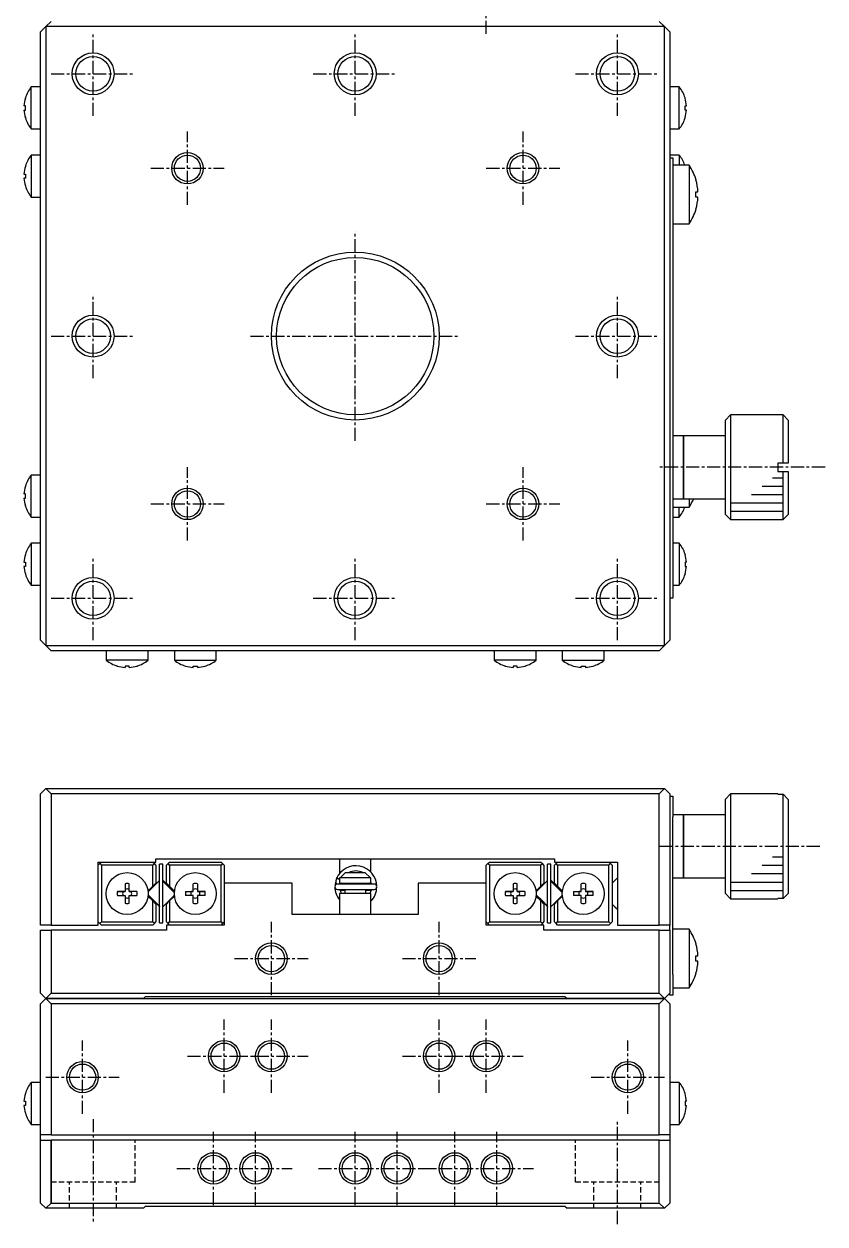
# Model space of a CAD drawing. Extents: x 10 to 370, y 10 to 224.
# Drawn here: x 149.6 to 225.9, y 44.5 to 158.9 of the extents above; entities that cross this region are included whole.
import ezdxf

# ---------------------------------------------------------------- set-up
doc = ezdxf.new("R2010")
doc.units = 0
doc.linetypes.add('CENTER', pattern=[2, 1.25, -0.25, 0.25, -0.25])
doc.linetypes.add('DASHED', pattern=[0.75, 0.5, -0.25])
doc.layers.get('0').update_dxf_attribs({"linetype": 'CONTINUOUS'})
doc.layers.add('CENTER', color=1, linetype='CENTER')

msp = doc.modelspace()

# ---------------------------------------------------------------- linework, layer by layer
at = {"color": 7, "linetype": 'CONTINUOUS'}
for p, q in [((151.643738, 158.643738), (152.143738, 159.143738)), ((210.143738, 159.143738), (210.643738, 158.643738)), ((151.143738, 158.143738), (151.643738, 158.643738)), ((151.143738, 100.143738), (151.143738, 158.143738)), ((151.643738, 158.643738), (151.643738, 99.643738)), ((210.643738, 158.643738), (151.643738, 158.643738)), ((210.643738, 99.643738), (210.643738, 158.643738)), ((210.643738, 158.643738), (211.143738, 158.143738)), ((211.143738, 158.143738), (211.143738, 100.143738)), ((150.245739, 148.893738), (150.245739, 152.893738)), ((151.143738, 152.893738), (150.245739, 152.893738)), ((212.041737, 152.893738), (211.143738, 152.893738)), ((212.041737, 148.893738), (212.041737, 152.893738)), ((149.688005, 151.093738), (149.556262, 151.093738)), ((149.688005, 151.822447), (149.688005, 151.843738)), ((149.688005, 151.822447), (149.688005, 151.843738)), ((149.688005, 150.693738), (149.688005, 151.093738)), ((212.59947, 151.822447), (212.59947, 151.843738)), ((212.59947, 151.822447), (212.59947, 151.843738)), ((212.59947, 151.093738), (212.731213, 151.093738)), ((212.59947, 150.693738), (212.59947, 151.093738)), ((149.556262, 150.693738), (149.688005, 150.693738)), ((149.688005, 149.943738), (149.688005, 149.965029)), ((149.688005, 149.943738), (149.688005, 149.965029)), ((212.731213, 150.693738), (212.59947, 150.693738)), ((212.59947, 149.943738), (212.59947, 149.965029)), ((212.59947, 149.943738), (212.59947, 149.965029)), ((150.245739, 148.893738), (151.143738, 148.893738)), ((211.143738, 148.893738), (212.041737, 148.893738)), ((149.688005, 145.343738), (149.688005, 145.322447)), ((149.688005, 145.343738), (149.688005, 145.322447)), ((150.245739, 146.393738), (150.245739, 142.393738)), ((151.143738, 146.393738), (150.245739, 146.393738)), ((212.041737, 146.393738), (211.143738, 146.393738)), ((211.143738, 146.143738), (211.443738, 146.143738)), ((211.443738, 146.143738), (211.443738, 144.143738)), ((212.986201, 145.443738), (211.443738, 145.443738)), ((212.041737, 146.393738), (212.041737, 145.443738)), ((212.986201, 145.443738), (212.986201, 139.843738)), ((149.556262, 144.593738), (149.688005, 144.593738)), ((149.688005, 144.193738), (149.556262, 144.193738)), ((149.688005, 144.593738), (149.688005, 144.193738)), ((211.443738, 144.143738), (211.443738, 106.143738)), ((149.688005, 143.465029), (149.688005, 143.443738)), ((149.688005, 143.465029), (149.688005, 143.443738)), ((213.636942, 144.042877), (213.643111, 144.045885)), ((150.245739, 142.393738), (151.143738, 142.393738)), ((213.636942, 142.383738), (213.636942, 142.903738)), ((213.636942, 142.903738), (213.830199, 142.903738)), ((213.830199, 142.383738), (213.636942, 142.383738)), ((213.643111, 141.24159), (213.636942, 141.244599)), ((211.443738, 139.843738), (212.986201, 139.843738)), ((216.943738, 121.643738), (216.443738, 121.143738)), ((216.943738, 121.643738), (216.943738, 111.643738)), ((221.943738, 121.643738), (216.943738, 121.643738)), ((221.943738, 117.043738), (221.943738, 121.643738)), ((222.443738, 121.143738), (221.943738, 121.643738)), ((216.443738, 112.143738), (216.443738, 121.143738)), ((222.443738, 121.143738), (222.443738, 117.043738)), ((212.443738, 119.643738), (211.443738, 119.643738)), ((212.443738, 119.643738), (212.443738, 116.643738)), ((212.443738, 116.643738), (212.443738, 119.643738)), ((216.443738, 119.643738), (212.443738, 119.643738)), ((221.943738, 117.043738), (221.443738, 117.043738)), ((221.443738, 117.043738), (221.443738, 116.243738)), ((222.443738, 117.043738), (221.943738, 117.043738)), ((150.245739, 111.893738), (150.245739, 115.893738)), ((151.143738, 115.893738), (150.245739, 115.893738)), ((212.443738, 116.643738), (212.443738, 113.643738)), ((212.443738, 113.643738), (212.443738, 116.643738)), ((221.443738, 116.243738), (221.943738, 116.243738)), ((221.943738, 111.643738), (221.943738, 116.243738)), ((221.943738, 116.243738), (222.443738, 116.243738)), ((222.443738, 116.243738), (222.443738, 112.143738)), ((149.688005, 114.822447), (149.688005, 114.843738)), ((149.688005, 114.822447), (149.688005, 114.843738)), ((149.688005, 114.093738), (149.556262, 114.093738)), ((149.556262, 113.693738), (149.688005, 113.693738)), ((149.688005, 113.693738), (149.688005, 114.093738)), ((211.443738, 113.643738), (212.443738, 113.643738)), ((212.443738, 113.643738), (216.443738, 113.643738)), ((212.986201, 113.643738), (212.986201, 112.843738)), ((149.688005, 112.943738), (149.688005, 112.965029)), ((149.688005, 112.943738), (149.688005, 112.965029)), ((211.443738, 112.843738), (212.986201, 112.843738)), ((212.041737, 111.893738), (212.041737, 112.843738)), ((216.443738, 112.143738), (216.943738, 111.643738)), ((221.943738, 111.643738), (222.443738, 112.143738)), ((150.245739, 111.893738), (151.143738, 111.893738)), ((211.443738, 111.893738), (212.041737, 111.893738)), ((216.943738, 111.643738), (221.943738, 111.643738)), ((150.245739, 109.393738), (150.245739, 105.393738)), ((151.143738, 109.393738), (150.245739, 109.393738)), ((212.041737, 109.393738), (211.443738, 109.393738)), ((212.041737, 109.393738), (212.041737, 105.393738)), ((149.556262, 107.593738), (149.688005, 107.593738)), ((149.688005, 108.343738), (149.688005, 108.322447)), ((149.688005, 108.343738), (149.688005, 108.322447)), ((149.688005, 107.593738), (149.688005, 107.193738)), ((212.59947, 108.343738), (212.59947, 108.322447)), ((212.59947, 108.343738), (212.59947, 108.322447)), ((212.731213, 107.593738), (212.59947, 107.593738)), ((212.59947, 107.593738), (212.59947, 107.193738)), ((149.688005, 107.193738), (149.556262, 107.193738)), ((149.688005, 106.465029), (149.688005, 106.443738)), ((149.688005, 106.465029), (149.688005, 106.443738)), ((212.59947, 107.193738), (212.731213, 107.193738)), ((212.59947, 106.465029), (212.59947, 106.443738)), ((212.59947, 106.465029), (212.59947, 106.443738)), ((150.245739, 105.393738), (151.143738, 105.393738)), ((211.443738, 106.143738), (211.443738, 104.143738)), ((211.443738, 105.393738), (212.041737, 105.393738)), ((211.443738, 104.143738), (211.143738, 104.143738)), ((151.643738, 99.643738), (151.143738, 100.143738)), ((152.143738, 99.143738), (151.643738, 99.643738)), ((151.643738, 99.643738), (210.643738, 99.643738)), ((210.643738, 99.643738), (210.143738, 99.143738)), ((211.143738, 100.143738), (210.643738, 99.643738)), ((204.893738, 99.143738), (152.143738, 99.143738)), ((157.393738, 99.143738), (157.393738, 98.245739)), ((161.393738, 98.245739), (161.393738, 99.143738)), ((163.893738, 99.143738), (163.893738, 98.245739)), ((167.893738, 98.245739), (167.893738, 99.143738)), ((194.393738, 99.143738), (194.393738, 98.245739)), ((200.893738, 99.143738), (198.393738, 99.143738)), ((198.393738, 98.245739), (198.393738, 99.143738)), ((200.893738, 99.143738), (200.893738, 98.245739)), ((210.143738, 99.143738), (204.893738, 99.143738)), ((204.893738, 98.245739), (204.893738, 99.143738)), ((161.393738, 98.245739), (157.393738, 98.245739)), ((158.465029, 97.688005), (158.443738, 97.688005)), ((158.465029, 97.688005), (158.443738, 97.688005)), ((159.593738, 97.688005), (159.193738, 97.688005)), ((159.193738, 97.688005), (159.193738, 97.556262)), ((159.593738, 97.556262), (159.593738, 97.688005)), ((160.343738, 97.688005), (160.322447, 97.688005)), ((160.343738, 97.688005), (160.322447, 97.688005)), ((163.893738, 98.245739), (167.893738, 98.245739)), ((164.943738, 97.688005), (164.965029, 97.688005)), ((164.943738, 97.688005), (164.965029, 97.688005)), ((165.693738, 97.688005), (166.093738, 97.688005)), ((165.693738, 97.556262), (165.693738, 97.688005)), ((166.093738, 97.688005), (166.093738, 97.556262)), ((166.822447, 97.688005), (166.843738, 97.688005)), ((166.822447, 97.688005), (166.843738, 97.688005)), ((198.393738, 98.245739), (194.393738, 98.245739)), ((195.465029, 97.688005), (195.443738, 97.688005)), ((195.465029, 97.688005), (195.443738, 97.688005)), ((196.593738, 97.688005), (196.193738, 97.688005)), ((196.193738, 97.688005), (196.193738, 97.556262)), ((196.593738, 97.556262), (196.593738, 97.688005)), ((197.343738, 97.688005), (197.322447, 97.688005)), ((197.343738, 97.688005), (197.322447, 97.688005)), ((200.893738, 98.245739), (204.893738, 98.245739)), ((201.943738, 97.688005), (201.965029, 97.688005)), ((201.943738, 97.688005), (201.965029, 97.688005)), ((202.693738, 97.688005), (203.093738, 97.688005)), ((202.693738, 97.556262), (202.693738, 97.688005)), ((203.093738, 97.688005), (203.093738, 97.556262)), ((203.822447, 97.688005), (203.843738, 97.688005)), ((203.822447, 97.688005), (203.843738, 97.688005)), ((151.643738, 86), (151.143738, 85.5)), ((152.143738, 85.5), (151.643738, 86)), ((151.643738, 86), (210.643738, 86)), ((210.643738, 86), (210.143738, 85.5)), ((211.143738, 85.5), (210.643738, 86)), ((151.143738, 73), (151.143738, 85.5)), ((152.143738, 85.5), (152.143738, 73)), ((210.143738, 85.5), (152.143738, 85.5)), ((210.143738, 73), (210.143738, 85.5)), ((211.143738, 85.5), (211.143738, 73)), ((211.143738, 85.3), (211.443738, 85.3)), ((211.443738, 85.3), (211.443738, 83.3)), ((216.943738, 85.5), (216.443738, 85)), ((216.443738, 76), (216.443738, 85)), ((216.943738, 85.5), (216.943738, 75.5)), ((221.443738, 85.5), (216.943738, 85.5)), ((221.443738, 85.5), (221.443738, 85.483974)), ((221.443738, 85.483974), (221.943738, 85.483974)), ((221.943738, 75.516026), (221.943738, 85.483974)), ((221.943738, 85.483974), (222.443738, 84.982187)), ((222.443738, 84.982187), (222.443738, 76.017813)), ((212.443738, 83.5), (211.443738, 83.5)), ((211.443738, 68.3), (211.443738, 83.3)), ((212.443738, 83.5), (212.443738, 77.5)), ((212.443738, 77.5), (212.443738, 83.5)), ((216.443738, 83.5), (212.443738, 83.5)), ((156.643738, 79), (162.143738, 79)), ((156.643738, 73), (156.643738, 79)), ((156.793738, 78.85), (156.943738, 79)), ((161.843738, 79), (161.993738, 78.85)), ((162.143738, 79.3), (200.143738, 79.3)), ((162.143738, 79), (162.143738, 79.3)), ((163.293738, 78.85), (163.443738, 79)), ((163.443738, 79), (168.343738, 79)), ((168.343738, 79), (168.493738, 78.85)), ((179.643738, 79.3), (179.643738, 77.90476)), ((182.643738, 78.034488), (182.643738, 79.3)), ((193.793738, 78.85), (193.943738, 79)), ((193.943738, 79), (198.843738, 79)), ((198.843738, 79), (198.993738, 78.85)), ((200.143738, 79.3), (200.143738, 79)), ((200.143738, 79), (206.143738, 79)), ((200.293738, 78.85), (200.443738, 79)), ((205.343738, 79), (205.493738, 78.85)), ((206.143738, 79), (206.143738, 73)), ((156.793738, 78.85), (156.643738, 78.7)), ((156.943738, 78.7), (156.793738, 78.85)), ((161.843738, 78.7), (156.943738, 78.7)), ((156.943738, 78.7), (156.943738, 73.3)), ((161.993738, 78.85), (161.843738, 78.7)), ((161.843738, 76.702602), (161.843738, 78.7)), ((162.143738, 78.7), (161.993738, 78.85)), ((162.143738, 78.7), (162.143738, 77.002602)), ((162.493738, 73.2), (162.493738, 78.8)), ((162.793738, 78.8), (162.493738, 78.8)), ((162.793738, 73.2), (162.793738, 78.8)), ((163.293738, 78.85), (163.143738, 78.7)), ((163.143738, 77.002602), (163.143738, 78.7)), ((163.443738, 78.7), (163.293738, 78.85)), ((163.443738, 78.7), (163.443738, 76.702602)), ((168.343738, 78.7), (163.443738, 78.7)), ((168.493738, 78.85), (168.343738, 78.7)), ((168.343738, 73.3), (168.343738, 78.7)), ((168.643738, 78.7), (168.493738, 78.85)), ((168.643738, 78.7), (168.643738, 77)), ((179.698055, 77.5), (180.227223, 78)), ((180.227223, 78), (182.060253, 78)), ((182.060253, 78), (182.589421, 77.5)), ((193.793738, 78.85), (193.643738, 78.7)), ((193.643738, 77), (193.643738, 78.7)), ((193.943738, 78.7), (193.793738, 78.85)), ((193.943738, 78.7), (193.943738, 73.3)), ((198.843738, 78.7), (193.943738, 78.7)), ((198.993738, 78.85), (198.843738, 78.7)), ((198.843738, 76.702602), (198.843738, 78.7)), ((199.143738, 78.7), (198.993738, 78.85)), ((199.143738, 78.7), (199.143738, 77.002602)), ((199.493738, 73.2), (199.493738, 78.8)), ((199.793738, 78.8), (199.493738, 78.8)), ((199.793738, 73.2), (199.793738, 78.8)), ((200.293738, 78.85), (200.143738, 78.7)), ((200.143738, 77.002602), (200.143738, 78.7)), ((200.443738, 78.7), (200.293738, 78.85)), ((200.443738, 78.7), (200.443738, 76.702602)), ((205.343738, 78.7), (200.443738, 78.7)), ((205.493738, 78.85), (205.343738, 78.7)), ((205.343738, 73.3), (205.343738, 78.7)), ((205.643738, 78.7), (205.493738, 78.85)), ((205.643738, 78.7), (205.643738, 73.3)), ((159.193738, 76.928709), (159.193738, 76.2)), ((159.593738, 76.2), (159.593738, 76.928709)), ((161.379484, 76.238349), (161.843738, 76.702602)), ((162.466961, 77.237437), (161.406301, 76.176777)), ((161.843738, 76.702602), (162.143738, 77.002602)), ((162.793738, 77.193503), (163.315489, 76.671751)), ((163.881175, 76.176777), (162.820514, 77.237437)), ((163.143738, 77.002602), (163.443738, 76.702602)), ((163.315489, 76.671751), (163.881175, 76.106066)), ((163.443738, 76.702602), (163.907991, 76.238349)), ((165.693738, 76.2), (165.693738, 76.928709)), ((166.093738, 76.928709), (166.093738, 76.2)), ((168.643738, 77), (168.643738, 73)), ((175.143738, 77), (168.643738, 77)), ((175.143738, 74), (175.143738, 77)), ((179.34076, 77.384378), (179.202234, 76.681913)), ((179.30369, 77.190917), (179.302476, 77.153933)), ((179.302476, 77.153933), (179.303109, 77.116936)), ((179.303109, 77.116936), (179.305588, 77.080016)), ((179.30675, 77.227797), (179.30369, 77.190917)), ((179.305588, 77.080016), (179.309906, 77.043264)), ((179.311648, 77.264483), (179.30675, 77.227797)), ((179.309906, 77.043264), (179.316054, 77.006768)), ((179.318372, 77.300885), (179.311648, 77.264483)), ((179.316054, 77.006768), (179.324017, 76.970619)), ((179.326906, 77.336915), (179.318372, 77.300885)), ((179.324017, 76.970619), (179.333774, 76.934904)), ((179.337231, 77.372483), (179.326906, 77.336915)), ((179.333774, 76.934904), (179.345304, 76.899711)), ((179.349321, 77.4075), (179.337231, 77.372483)), ((179.345304, 76.899711), (179.351876, 76.881943)), ((179.362374, 77.440082), (179.349321, 77.4075)), ((179.364314, 77.442201), (179.362374, 77.440082)), ((179.367985, 77.443557), (179.364314, 77.442201)), ((179.400622, 77.521375), (179.364612, 77.442428)), ((179.367321, 77.448922), (179.650512, 77.361233)), ((179.373358, 77.444139), (179.367985, 77.443557)), ((179.380393, 77.443943), (179.373358, 77.444139)), ((179.389037, 77.442969), (179.380393, 77.443943)), ((179.399223, 77.441227), (179.389037, 77.442969)), ((179.410874, 77.438728), (179.399223, 77.441227)), ((179.423902, 77.435492), (179.410874, 77.438728)), ((179.438209, 77.431544), (179.423902, 77.435492)), ((179.453684, 77.426913), (179.438209, 77.431544)), ((182.95072, 76.902374), (179.45072, 76.902374)), ((179.470211, 77.421634), (179.453684, 77.426913)), ((179.487664, 77.415748), (179.470211, 77.421634)), ((179.505912, 77.409299), (179.487664, 77.415748)), ((179.524814, 77.402337), (179.505912, 77.409299)), ((179.544228, 77.394914), (179.524814, 77.402337)), ((179.564006, 77.387086), (179.544228, 77.394914)), ((179.583997, 77.378914), (179.564006, 77.387086)), ((179.604052, 77.370458), (179.583997, 77.378914)), ((179.624016, 77.361784), (179.604052, 77.370458)), ((179.643738, 77.352957), (179.624016, 77.361784)), ((179.698055, 77.5), (179.643738, 77.5)), ((179.643738, 77.5), (179.643738, 77)), ((179.643738, 77), (182.643738, 77)), ((182.589421, 77.5), (179.698055, 77.5)), ((180.052567, 76.902374), (179.853061, 76.999975)), ((180.143738, 77), (180.143738, 76.902374)), ((180.143738, 77), (180.143738, 76.902374)), ((182.143738, 76.902374), (182.143738, 77)), ((182.143738, 76.902374), (182.143738, 77)), ((182.548369, 76.999961), (182.348873, 76.902374)), ((182.643738, 77.5), (182.589421, 77.5)), ((182.643738, 77), (182.643738, 77.5)), ((182.644064, 77.063917), (182.680817, 76.902384)), ((183.038075, 77.43957), (183.025298, 77.468737)), ((183.061687, 77.380274), (183.039066, 77.440082)), ((187.143738, 77), (187.143738, 74)), ((193.643738, 77), (187.143738, 77)), ((193.643738, 73), (193.643738, 77)), ((196.193738, 76.928709), (196.193738, 76.2)), ((196.593738, 76.2), (196.593738, 76.928709)), ((198.379484, 76.238349), (198.843738, 76.702602)), ((199.466961, 77.237437), (198.406301, 76.176777)), ((198.843738, 76.702602), (199.143738, 77.002602)), ((199.793738, 77.193503), (200.881175, 76.106066)), ((200.881175, 76.176777), (199.820514, 77.237437)), ((200.143738, 77.002602), (200.443738, 76.702602)), ((200.443738, 76.702602), (200.907991, 76.238349)), ((202.693738, 76.2), (202.693738, 76.928709)), ((203.093738, 76.928709), (203.093738, 76.2)), ((205.893738, 77.25), (205.643738, 77)), ((206.143738, 77.5), (205.893738, 77.25)), ((211.443738, 77.5), (212.443738, 77.5)), ((212.443738, 77.5), (216.443738, 77.5)), ((159.193738, 76.2), (158.465029, 76.2)), ((158.465029, 76.2), (159.007346, 76.2)), ((158.465029, 75.8), (159.193738, 75.8)), ((159.007346, 76.2), (159.193738, 76.2)), ((159.193738, 75.8), (159.193738, 75.071291)), ((160.322447, 76.2), (159.593738, 76.2)), ((159.593738, 76.2), (159.78013, 76.2)), ((159.593738, 75.8), (160.322447, 75.8)), ((159.593738, 75.071291), (159.593738, 75.8)), ((160.322447, 76.2), (159.78013, 76.2)), ((161.843738, 75.297398), (161.379484, 75.761651)), ((162.493738, 74.806497), (161.406301, 75.893934)), ((161.406301, 75.823223), (162.466961, 74.762563)), ((162.820514, 74.762563), (163.881175, 75.823223)), ((163.907991, 75.761651), (163.443738, 75.297398)), ((164.965029, 76.2), (165.693738, 76.2)), ((164.965029, 76.2), (165.507346, 76.2)), ((165.693738, 75.8), (164.965029, 75.8)), ((165.693738, 76.2), (165.507346, 76.2)), ((165.693738, 75.071291), (165.693738, 75.8)), ((166.093738, 76.2), (166.822447, 76.2)), ((166.28013, 76.2), (166.093738, 76.2)), ((166.093738, 75.8), (166.093738, 75.071291)), ((166.822447, 75.8), (166.093738, 75.8)), ((166.822447, 76.2), (166.28013, 76.2)), ((179.45072, 76.402374), (182.95072, 76.402374)), ((182.643738, 76), (179.643738, 76)), ((179.643738, 76), (179.643738, 74)), ((179.849052, 75.999987), (179.720649, 76.402347)), ((180.143738, 76.3), (179.742105, 76.3)), ((180.143738, 76.402374), (180.143738, 76.3)), ((180.143738, 76.402374), (180.143738, 76)), ((182.143738, 76.3), (182.143738, 76.402374)), ((182.143738, 76), (182.143738, 76.402374)), ((182.643738, 76.3), (182.143738, 76.3)), ((182.680545, 76.402358), (182.552638, 75.99998)), ((182.643738, 76.240952), (182.643738, 76.3)), ((182.643738, 74), (182.643738, 76)), ((196.193738, 76.2), (195.465029, 76.2)), ((195.465029, 76.2), (196.007346, 76.2)), ((195.465029, 75.8), (196.193738, 75.8)), ((196.007346, 76.2), (196.193738, 76.2)), ((196.193738, 75.8), (196.193738, 75.071291)), ((197.322447, 76.2), (196.593738, 76.2)), ((196.593738, 76.2), (196.78013, 76.2)), ((196.593738, 75.071291), (196.593738, 75.8)), ((196.593738, 75.8), (197.322447, 75.8)), ((197.322447, 76.2), (196.78013, 76.2)), ((198.843738, 75.297398), (198.379484, 75.761651)), ((198.971986, 75.328249), (198.406301, 75.893934)), ((198.406301, 75.823223), (199.466961, 74.762563)), ((199.820514, 74.762563), (200.881175, 75.823223)), ((200.907991, 75.761651), (200.443738, 75.297398)), ((201.965029, 76.2), (202.693738, 76.2)), ((201.965029, 76.2), (202.507346, 76.2)), ((202.693738, 75.8), (201.965029, 75.8)), ((202.693738, 76.2), (202.507346, 76.2)), ((202.693738, 75.071291), (202.693738, 75.8)), ((203.093738, 76.2), (203.822447, 76.2)), ((203.28013, 76.2), (203.093738, 76.2)), ((203.093738, 75.8), (203.093738, 75.071291)), ((203.822447, 75.8), (203.093738, 75.8)), ((203.822447, 76.2), (203.28013, 76.2)), ((216.443738, 76), (216.943738, 75.5)), ((216.943738, 75.5), (221.443738, 75.5)), ((221.443738, 75.516026), (221.443738, 75.5)), ((221.943738, 75.516026), (221.443738, 75.516026)), ((222.443738, 76.017813), (221.943738, 75.516026)), ((161.843738, 73.3), (161.843738, 75.297398)), ((162.143738, 74.997398), (161.843738, 75.297398)), ((162.143738, 74.997398), (162.143738, 73.3)), ((163.443738, 75.297398), (163.143738, 74.997398)), ((163.143738, 73.3), (163.143738, 74.997398)), ((163.443738, 75.297398), (163.443738, 73.3)), ((198.843738, 73.3), (198.843738, 75.297398)), ((199.143738, 74.997398), (198.843738, 75.297398)), ((199.493738, 74.806497), (198.971986, 75.328249)), ((199.143738, 74.997398), (199.143738, 73.3)), ((200.443738, 75.297398), (200.143738, 74.997398)), ((200.143738, 73.3), (200.143738, 74.997398)), ((200.443738, 75.297398), (200.443738, 73.3)), ((205.643738, 75), (205.893738, 74.75)), ((205.893738, 74.75), (206.143738, 74.5)), ((156.643738, 73.3), (156.793738, 73.15)), ((156.793738, 73.15), (156.943738, 73.3)), ((156.943738, 73.3), (161.843738, 73.3)), ((161.843738, 73.3), (161.993738, 73.15)), ((161.993738, 73.15), (162.143738, 73.3)), ((163.143738, 73.3), (163.293738, 73.15)), ((163.293738, 73.15), (163.443738, 73.3)), ((163.443738, 73.3), (168.343738, 73.3)), ((168.343738, 73.3), (168.493738, 73.15)), ((168.493738, 73.15), (168.643738, 73.3)), ((187.143738, 74), (175.143738, 74)), ((193.643738, 73.3), (193.793738, 73.15)), ((193.793738, 73.15), (193.943738, 73.3)), ((193.943738, 73.3), (198.843738, 73.3)), ((198.843738, 73.3), (198.993738, 73.15)), ((198.993738, 73.15), (199.143738, 73.3)), ((200.143738, 73.3), (200.293738, 73.15)), ((200.293738, 73.15), (200.443738, 73.3)), ((200.443738, 73.3), (205.343738, 73.3)), ((205.343738, 73.3), (205.493738, 73.15)), ((205.493738, 73.15), (205.643738, 73.3)), ((152.143738, 73), (151.143738, 73)), ((151.143738, 66.5), (151.143738, 72.5)), ((151.143738, 72.5), (152.143738, 72.5)), ((152.143738, 73), (156.643738, 73)), ((152.143738, 72.5), (152.143738, 66.5)), ((163.143738, 72.5), (152.143738, 72.5)), ((156.943738, 73), (156.793738, 73.15)), ((161.843738, 73), (156.943738, 73)), ((161.993738, 73.15), (161.843738, 73)), ((162.493738, 73.2), (162.793738, 73.2)), ((163.143738, 73), (163.143738, 72.5)), ((168.643738, 73), (163.143738, 73)), ((163.443738, 73), (163.293738, 73.15)), ((168.493738, 73.15), (168.343738, 73)), ((199.143738, 73), (193.643738, 73)), ((193.943738, 73), (193.793738, 73.15)), ((198.993738, 73.15), (198.843738, 73)), ((199.143738, 72.5), (199.143738, 73)), ((210.143738, 72.5), (199.143738, 72.5)), ((199.493738, 73.2), (199.793738, 73.2)), ((200.443738, 73), (200.293738, 73.15)), ((205.343738, 73), (200.443738, 73)), ((205.493738, 73.15), (205.343738, 73)), ((206.143738, 73), (210.143738, 73)), ((211.143738, 73), (210.143738, 73)), ((210.143738, 66.5), (210.143738, 72.5)), ((210.143738, 72.5), (211.143738, 72.5)), ((211.143738, 72.5), (211.143738, 73)), ((211.143738, 72.5), (211.143738, 66.5)), ((212.986201, 72.6), (211.443738, 72.6)), ((212.986201, 72.6), (212.986201, 67)), ((213.636942, 71.199139), (213.643111, 71.202148)), ((213.636942, 70.06), (213.830199, 70.06)), ((213.636942, 69.54), (213.636942, 70.06)), ((213.830199, 69.54), (213.636942, 69.54)), ((211.443738, 68.3), (211.443738, 66.3)), ((213.643111, 68.397852), (213.636942, 68.400861)), ((151.643738, 66), (151.143738, 66.5)), ((152.143738, 66.5), (151.643738, 66)), ((152.143738, 66.5), (210.143738, 66.5)), ((210.643738, 66), (210.143738, 66.5)), ((211.143738, 66.5), (210.643738, 66)), ((211.143738, 66.3), (211.143738, 66.5)), ((211.443738, 67), (212.986201, 67)), ((151.643738, 66), (151.143738, 65.5)), ((151.143738, 53), (151.143738, 65.5)), ((160.943738, 66), (151.643738, 66)), ((152.143738, 65.5), (151.643738, 66)), ((151.643738, 66), (160.943738, 66)), ((152.143738, 65.5), (152.143738, 53)), ((210.143738, 65.5), (152.143738, 65.5)), ((160.943738, 66), (161.143738, 66.2)), ((160.943738, 66), (201.343738, 66)), ((161.143738, 66.2), (201.143738, 66.2)), ((201.143738, 66.2), (201.343738, 66)), ((210.643738, 66), (201.343738, 66)), ((201.343738, 66), (210.643738, 66)), ((210.643738, 66), (210.143738, 65.5)), ((210.143738, 53), (210.143738, 65.5)), ((211.143738, 65.5), (210.643738, 66)), ((211.443738, 66.3), (211.143738, 66.3)), ((211.143738, 65.5), (211.143738, 53)), ((150.245739, 58), (150.245739, 54)), ((151.143738, 58), (150.245739, 58)), ((212.041737, 58), (211.143738, 58)), ((212.041737, 58), (212.041737, 54)), ((149.556262, 56.2), (149.688005, 56.2)), ((149.688005, 56.95), (149.688005, 56.928709)), ((149.688005, 56.2), (149.688005, 55.8)), ((212.59947, 56.95), (212.59947, 56.928709)), ((212.731213, 56.2), (212.59947, 56.2)), ((212.59947, 56.2), (212.59947, 55.8)), ((149.688005, 55.8), (149.556262, 55.8)), ((149.688005, 55.071291), (149.688005, 55.05)), ((212.59947, 55.8), (212.731213, 55.8)), ((212.59947, 55.071291), (212.59947, 55.05)), ((150.245739, 54), (151.143738, 54)), ((211.143738, 54), (212.041737, 54)), ((151.143738, 52.5), (151.143738, 53)), ((152.143738, 53), (151.143738, 53)), ((152.143738, 53), (210.143738, 53)), ((211.143738, 53), (210.143738, 53)), ((211.143738, 53), (211.143738, 52.5)), ((151.143738, 46.5), (151.143738, 52.5)), ((151.143738, 52.5), (152.143738, 52.5)), ((152.143738, 52.5), (152.143738, 46.5)), ((210.143738, 52.5), (152.143738, 52.5)), ((152.143738, 46.5), (152.143738, 52.5)), ((210.143738, 46.5), (210.143738, 52.5)), ((210.143738, 52.5), (211.143738, 52.5)), ((210.143738, 46.5), (210.143738, 52.5)), ((211.143738, 52.5), (211.143738, 46.5)), ((151.643738, 46), (151.143738, 46.5)), ((152.143738, 46.5), (151.643738, 46)), ((160.943738, 46), (151.643738, 46)), ((152.143738, 46.5), (210.143738, 46.5)), ((160.943738, 46), (161.143738, 46.2)), ((161.143738, 46.2), (201.143738, 46.2)), ((201.143738, 46.2), (201.343738, 46)), ((210.643738, 46), (201.343738, 46)), ((210.643738, 46), (210.143738, 46.5)), ((211.143738, 46.5), (210.643738, 46))]:
    msp.add_line(p, q, dxfattribs=at)
at = {"color": 3, "linetype": 'CONTINUOUS'}
for p, q in [((220.943738, 115.643738), (221.943738, 115.643738)), ((219.943738, 114.843738), (221.943738, 114.843738)), ((218.943738, 114.043738), (221.943738, 114.043738)), ((216.943738, 113.243738), (221.943738, 113.243738)), ((216.943738, 112.443738), (221.943738, 112.443738)), ((220.943738, 79.5), (221.943738, 79.5)), ((218.943738, 77.9), (221.943738, 77.9)), ((219.943738, 78.7), (221.943738, 78.7)), ((216.943738, 77.1), (221.943738, 77.1)), ((216.943738, 76.3), (221.943738, 76.3))]:
    msp.add_line(p, q, dxfattribs=at)
at = {"color": 3, "linetype": 'DASHED'}
for p, q in [((160.143738, 48.5), (160.143738, 52.5)), ((202.143738, 48.5), (202.143738, 52.5)), ((160.143738, 48.5), (152.143738, 48.5)), ((153.893738, 46), (153.893738, 48.5)), ((158.393738, 46), (158.393738, 48.5)), ((210.143738, 48.5), (202.143738, 48.5)), ((203.893738, 46), (203.893738, 48.5)), ((208.393738, 46), (208.393738, 48.5))]:
    msp.add_line(p, q, dxfattribs=at)
at = {"color": 3, "linetype": 'CONTINUOUS'}
for centre, radius in [((156.143738, 154.143738), 2), ((181.143738, 154.143738), 2), ((206.143738, 154.143738), 2), ((165.143738, 145.143738), 1.5), ((197.143738, 145.143738), 1.5), ((181.143738, 129.143738), 8), ((156.143738, 129.143738), 2), ((206.143738, 129.143738), 2), ((165.143738, 113.143738), 1.5), ((197.143738, 113.143738), 1.5), ((156.143738, 104.143738), 2), ((181.143738, 104.143738), 2), ((206.143738, 104.143738), 2), ((173.143738, 69.8), 1.5), ((189.143738, 69.8), 1.5), ((168.643738, 60.5), 1.5), ((173.143738, 60.5), 1.5), ((189.143738, 60.5), 1.5), ((193.643738, 60.5), 1.5), ((155.143738, 58.5), 1.5), ((207.143738, 58.5), 1.5), ((167.643738, 49.8), 1.5), ((171.643738, 49.8), 1.5), ((181.143738, 49.8), 1.5), ((185.143738, 49.8), 1.5), ((190.643738, 49.8), 1.5), ((194.643738, 49.8), 1.5)]:
    msp.add_circle(centre, radius, dxfattribs=at)
at = {"color": 7, "linetype": 'CONTINUOUS'}
for centre, radius in [((156.143738, 154.143738), 1.65), ((181.143738, 154.143738), 1.65), ((206.143738, 154.143738), 1.65), ((165.143738, 145.143738), 1.25), ((197.143738, 145.143738), 1.25), ((181.143738, 129.143738), 7.5), ((156.143738, 129.143738), 1.65), ((206.143738, 129.143738), 1.65), ((165.143738, 113.143738), 1.25), ((197.143738, 113.143738), 1.25), ((156.143738, 104.143738), 1.65), ((181.143738, 104.143738), 1.65), ((206.143738, 104.143738), 1.65), ((159.393738, 76), 2), ((165.893738, 76), 2), ((196.393738, 76), 2), ((202.893738, 76), 2), ((173.143738, 69.8), 1.25), ((189.143738, 69.8), 1.25), ((168.643738, 60.5), 1.25), ((173.143738, 60.5), 1.25), ((189.143738, 60.5), 1.25), ((193.643738, 60.5), 1.25), ((155.143738, 58.5), 1.25), ((207.143738, 58.5), 1.25), ((167.643738, 49.8), 1.25), ((171.643738, 49.8), 1.25), ((181.143738, 49.8), 1.25), ((185.143738, 49.8), 1.25), ((190.643738, 49.8), 1.25), ((194.643738, 49.8), 1.25)]:
    msp.add_circle(centre, radius, dxfattribs=at)
for centre, radius, start, end in [((152.743738, 150.893738), 3.2, 141.317813, 162.729995), ((209.543738, 150.893738), 3.2, 17.270005, 38.682187), ((152.743738, 150.893738), 3.193744, 163.094742, 176.40965), ((209.543738, 150.893738), 3.193744, 3.59035, 16.905258), ((152.743738, 150.893738), 3.193744, 183.59035, 196.905258), ((152.743738, 150.893738), 3.2, 197.270005, 218.682187), ((209.543738, 150.893738), 3.2, 321.317813, 342.729995), ((209.543738, 150.893738), 3.193744, 343.094742, 356.40965), ((152.743738, 144.393738), 3.193744, 163.094742, 176.40965), ((152.743738, 144.393738), 3.2, 141.317813, 162.729995), ((209.543738, 144.393738), 3.2, 19.15501, 38.682187), ((208.843738, 142.643738), 5, 16.285843, 34.055798), ((152.743738, 144.393738), 3.193744, 183.59035, 196.905258), ((152.743738, 144.393738), 3.2, 197.270005, 218.682187), ((208.843738, 142.643738), 4.993235, 2.984767, 16.272555), ((208.843738, 142.643738), 4.993235, 343.727445, 357.015233), ((208.843738, 142.643738), 5, 325.944202, 343.714157), ((152.743738, 113.893738), 3.2, 141.317813, 162.729995), ((152.743738, 113.893738), 3.193744, 163.094742, 176.40965), ((152.743738, 113.893738), 3.193744, 183.59035, 196.905258), ((208.843738, 115.643738), 5, 325.944202, 336.421822), ((152.743738, 113.893738), 3.2, 197.270005, 218.682187), ((209.543738, 113.893738), 3.2, 321.317813, 340.84499), ((152.743738, 107.393738), 3.2, 141.317813, 162.729995), ((209.543738, 107.393738), 3.2, 17.270005, 38.682187), ((152.743738, 107.393738), 3.193744, 163.094742, 176.40965), ((209.543738, 107.393738), 3.193744, 3.59035, 16.905258), ((152.743738, 107.393738), 3.193744, 183.59035, 196.905258), ((152.743738, 107.393738), 3.2, 197.270005, 218.682187), ((209.543738, 107.393738), 3.2, 321.317813, 342.729995), ((209.543738, 107.393738), 3.193744, 343.094742, 356.40965), ((159.393738, 100.743738), 3.2, 231.317813, 252.729995), ((159.393738, 100.743738), 3.193744, 253.094742, 266.40965), ((159.393738, 100.743738), 3.193744, 273.59035, 286.905258), ((159.393738, 100.743738), 3.2, 287.270005, 308.682187), ((165.893738, 100.743738), 3.2, 231.317813, 252.729995), ((165.893738, 100.743738), 3.193744, 253.094742, 266.40965), ((165.893738, 100.743738), 3.193744, 273.59035, 286.905258), ((165.893738, 100.743738), 3.2, 287.270005, 308.682187), ((196.393738, 100.743738), 3.2, 231.317813, 252.729995), ((196.393738, 100.743738), 3.193744, 253.094742, 266.40965), ((196.393738, 100.743738), 3.193744, 273.59035, 286.905258), ((196.393738, 100.743738), 3.2, 287.270005, 308.682187), ((202.893738, 100.743738), 3.2, 231.317813, 252.729995), ((202.893738, 100.743738), 3.193744, 253.094742, 266.40965), ((202.893738, 100.743738), 3.193744, 273.59035, 286.905258), ((202.893738, 100.743738), 3.2, 287.270005, 308.682187), ((181.200571, 76.651995), 1.9989, 0.899173, 156.789018), ((181.200906, 76.652976), 1.500466, 63.876923, 116.102316), ((159.393738, 76), 0.95, 77.846803, 102.153197), ((162.608382, 77.096016), 0.2, 124.975304, 135), ((162.679093, 77.096016), 0.2, 45, 55.024696), ((165.893738, 76), 0.95, 77.846803, 102.153197), ((179.45072, 76.652374), 0.25, 90, 270), ((182.95072, 76.652374), 0.25, 270, 90), ((196.393738, 76), 0.95, 77.846803, 102.153197), ((199.608382, 77.096016), 0.2, 124.975304, 135), ((199.679093, 77.096016), 0.2, 45, 55.024696), ((202.893738, 76), 0.95, 77.846803, 102.153197), ((159.393738, 76), 0.95, 167.846803, 192.153197), ((159.393738, 76), 0.435085, 152.633517, 207.366483), ((159.393738, 76), 0.435085, 62.633517, 117.366483), ((159.393738, 76), 0.435085, 242.633517, 297.366483), ((159.393738, 76), 0.435085, 332.633517, 27.366483), ((159.393738, 76), 0.95, 347.846803, 12.153197), ((161.547722, 76.035355), 0.2, 135, 143.141972), ((161.547722, 75.964645), 0.2, 216.858028, 225), ((161.547722, 76.035355), 0.2, 218.738756, 225), ((163.739753, 76.035355), 0.2, 36.858028, 45), ((163.739753, 75.964645), 0.2, 38.738756, 45), ((163.739753, 75.964645), 0.2, 315, 323.141972), ((165.893738, 76), 0.95, 167.846803, 192.153197), ((165.893738, 76), 0.435085, 152.633517, 207.366483), ((165.893738, 76), 0.435085, 62.633517, 117.366483), ((165.893738, 76), 0.435085, 242.633517, 297.366483), ((165.893738, 76), 0.435085, 332.633517, 27.366483), ((165.893738, 76), 0.95, 347.846803, 12.153197), ((181.206653, 76.654443), 2.00474, 180.907419, 218.75704), ((181.204398, 76.651066), 1.994977, 316.191727, 359.234905), ((196.393738, 76), 0.95, 167.846803, 192.153197), ((196.393738, 76), 0.435085, 152.633517, 207.366483), ((196.393738, 76), 0.435085, 62.633517, 117.366483), ((196.393738, 76), 0.435085, 242.633517, 297.366483), ((196.393738, 76), 0.435085, 332.633517, 27.366483), ((196.393738, 76), 0.95, 347.846803, 12.153197), ((198.547722, 76.035355), 0.2, 135, 143.141972), ((198.547722, 75.964645), 0.2, 216.858028, 225), ((198.547722, 76.035355), 0.2, 218.738756, 225), ((200.739753, 76.035355), 0.2, 36.858028, 45), ((200.739753, 75.964645), 0.2, 38.738756, 45), ((200.739753, 75.964645), 0.2, 315, 323.141972), ((202.893738, 76), 0.95, 167.846803, 192.153197), ((202.893738, 76), 0.435085, 152.633517, 207.366483), ((202.893738, 76), 0.435085, 62.633517, 117.366483), ((202.893738, 76), 0.435085, 242.633517, 297.366483), ((202.893738, 76), 0.435085, 332.633517, 27.366483), ((202.893738, 76), 0.95, 347.846803, 12.153197), ((159.393738, 76), 0.95, 257.846803, 282.153197), ((162.608382, 74.903984), 0.2, 225, 235.024696), ((162.679093, 74.903984), 0.2, 304.975304, 315), ((165.893738, 76), 0.95, 257.846803, 282.153197), ((196.393738, 76), 0.95, 257.846803, 282.153197), ((199.608382, 74.903984), 0.2, 225, 235.024696), ((199.679093, 74.903984), 0.2, 304.975304, 315), ((202.893738, 76), 0.95, 257.846803, 282.153197), ((208.843738, 69.8), 5, 16.285843, 34.055798), ((208.843738, 69.8), 4.993235, 2.984767, 16.272555), ((208.843738, 69.8), 4.993235, 343.727445, 357.015233), ((208.843738, 69.8), 5, 325.944202, 343.714157), ((152.743738, 56), 3.2, 141.317813, 162.729995), ((209.543738, 56), 3.2, 17.270005, 38.682187), ((152.743738, 56), 3.193744, 163.094742, 176.40965), ((209.543738, 56), 3.193744, 3.59035, 16.905258), ((152.743738, 56), 3.193744, 183.59035, 196.905258), ((152.743738, 56), 3.2, 197.270005, 218.682187), ((209.543738, 56), 3.2, 321.317813, 342.729995), ((209.543738, 56), 3.193744, 343.094742, 356.40965)]:
    msp.add_arc(centre, radius, start, end, dxfattribs=at)
at = {"layer": 'CENTER', "color": 1, "linetype": 'CENTER'}
for p, q in [((193.643738, 157.943738), (193.643738, 173.943738)), ((156.143738, 150.143738), (156.143738, 158.143738)), ((181.143738, 150.143738), (181.143738, 158.143738)), ((206.143738, 150.143738), (206.143738, 158.143738)), ((152.143738, 154.143738), (160.143738, 154.143738)), ((177.143738, 154.143738), (185.143738, 154.143738)), ((202.143738, 154.143738), (210.143738, 154.143738)), ((165.143738, 141.643738), (165.143738, 148.643738)), ((197.143738, 141.643738), (197.143738, 148.643738)), ((161.643738, 145.143738), (168.643738, 145.143738)), ((193.643738, 145.143738), (200.643738, 145.143738)), ((181.143738, 119.143738), (181.143738, 139.143738)), ((156.143738, 125.143738), (156.143738, 133.143738)), ((206.143738, 125.143738), (206.143738, 133.143738)), ((152.143738, 129.143738), (160.143738, 129.143738)), ((171.143738, 129.143738), (191.143738, 129.143738)), ((202.143738, 129.143738), (210.143738, 129.143738)), ((165.143738, 109.643738), (165.143738, 116.643738)), ((197.143738, 109.643738), (197.143738, 116.643738)), ((225.943738, 116.643738), (209.943738, 116.643738)), ((161.643738, 113.143738), (168.643738, 113.143738)), ((193.643738, 113.143738), (200.643738, 113.143738)), ((156.143738, 100.143738), (156.143738, 108.143738)), ((181.143738, 100.143738), (181.143738, 108.143738)), ((206.143738, 100.143738), (206.143738, 108.143738)), ((152.143738, 104.143738), (160.143738, 104.143738)), ((177.143738, 104.143738), (185.143738, 104.143738)), ((202.143738, 104.143738), (210.143738, 104.143738)), ((225.443738, 80.5), (209.943738, 80.5)), ((173.143738, 66.3), (173.143738, 73.3)), ((189.143738, 66.3), (189.143738, 73.3)), ((169.643738, 69.8), (176.643738, 69.8)), ((185.643738, 69.8), (192.643738, 69.8)), ((168.643738, 57), (168.643738, 64)), ((173.143738, 57), (173.143738, 64)), ((189.143738, 57), (189.143738, 64)), ((193.643738, 57), (193.643738, 64)), ((155.143738, 55), (155.143738, 62)), ((207.143738, 55), (207.143738, 62)), ((165.143738, 60.5), (172.143738, 60.5)), ((169.643738, 60.5), (176.643738, 60.5)), ((185.643738, 60.5), (192.643738, 60.5)), ((190.143738, 60.5), (197.143738, 60.5)), ((151.643738, 58.5), (158.643738, 58.5)), ((203.643738, 58.5), (210.643738, 58.5)), ((156.143738, 54.5), (156.143738, 44.5)), ((206.143738, 44.5), (206.143738, 54.5)), ((167.643738, 46.3), (167.643738, 53.3)), ((171.643738, 46.3), (171.643738, 53.3)), ((181.143738, 46.3), (181.143738, 53.3)), ((185.143738, 46.3), (185.143738, 53.3)), ((190.643738, 46.3), (190.643738, 53.3)), ((194.643738, 46.3), (194.643738, 53.3)), ((164.143738, 49.8), (171.143738, 49.8)), ((168.143738, 49.8), (175.143738, 49.8)), ((177.643738, 49.8), (184.643738, 49.8)), ((181.643738, 49.8), (188.643738, 49.8)), ((187.143738, 49.8), (194.143738, 49.8)), ((191.143738, 49.8), (198.143738, 49.8))]:
    msp.add_line(p, q, dxfattribs=at)

doc.saveas('drawing.dxf')
